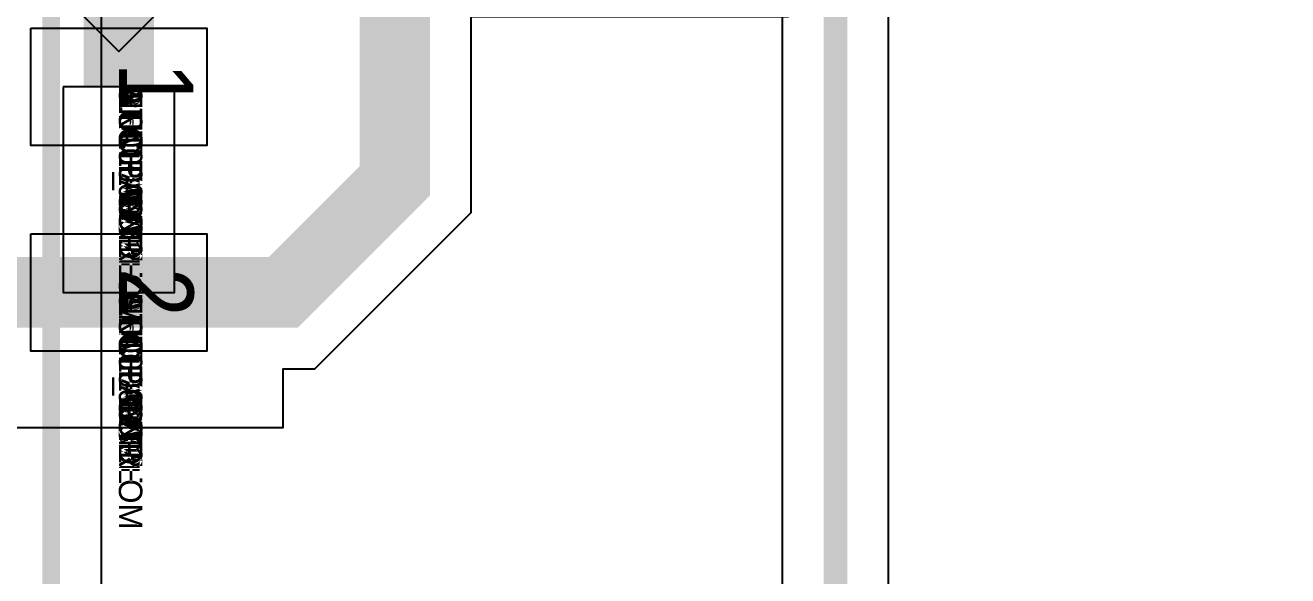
# Model space of a CAD drawing. Extents: x 0 to 323, y 0 to 320.
# Drawn here: x 11.25 to 22, y 89.29 to 93.97 of the extents above; entities that cross this region are included whole.
import ezdxf
from ezdxf.enums import TextEntityAlignment as Align

# ---------------------------------------------------------------- set-up
doc = ezdxf.new("R2010")
doc.units = 0
doc.header["$MEASUREMENT"] = 0
doc.layers.get('0').update_dxf_attribs({"linetype": 'CONTINUOUS'})
for name, color, linetype in [('CDN_FIGURES', 7, 'CONTINUOUS'), ('ETCH_BOTTOM', 7, 'CONTINUOUS'), ('ETCH_TOP', 2, 'CONTINUOUS'), ('MANUFACTURING_NCLEGEND-1-6', 8, 'CONTINUOUS'), ('PACKAGE_GEOMETRY_ASSEMBLY_TOP', 11, 'CONTINUOUS'), ('PACKAGE_GEOMETRY_PIN_NUMBER', 9, 'CONTINUOUS')]:
    doc.layers.add(name, color=color, linetype=linetype)

# ---------------------------------------------------------------- blocks, each defined once
blk = doc.blocks.new('FIGURE_DIAMOND')
at = {"layer": 'CDN_FIGURES'}
blk.add_lwpolyline([(-0.5, 0), (0, 0.5), (0.5, 0), (0, -0.5)], close=True, dxfattribs=at)
blk = doc.blocks.new('PAD_INFO')
for tag in ['SHAPE_TYPE', 'PAD_HEIGHT', 'PAD_LAYER', 'PAD_TYPE', 'PAD_WIDTH']:
    blk.add_attdef(tag, (0, 0), '', height=0.2)
at = {"flags": 2}
blk.add_attdef('CDN_TYPE', (0, 0), '', height=0.2, dxfattribs=at)
blk = doc.blocks.new('DRILL_INFO')
at = {"flags": 2}
blk.add_attdef('CDN_TYPE', (0, 0), '', height=0.2, dxfattribs=at)
for tag in ['FSHAPE', 'FCHAR', 'DRILL_HEIGHT', 'DIAMETER', 'PLATED', 'DRILL_WIDTH']:
    blk.add_attdef(tag, (0, 0), '', height=0.2)
blk = doc.blocks.new('RC1000X1500TS')
at = {"layer": 'ETCH_TOP'}
blk.add_lwpolyline([(-0.5, -0.75), (-0.5, 0.75), (0.5, 0.75), (0.5, -0.75)], close=True, dxfattribs=at)
ref = blk.add_blockref('PAD_INFO', (0, 0))
ref.add_attrib('PAD_LAYER', 'ETCH_TOP', (0, 0), dxfattribs={"height": 0.2})
ref.add_attrib('SHAPE_TYPE', 'NULL', (0, 0), dxfattribs={"height": 0.2})
ref.add_attrib('PAD_TYPE', 'ANTIPAD', (0, 0), dxfattribs={"height": 0.2})
ref.add_attrib('PAD_WIDTH', '0.000000', (0, 0), dxfattribs={"height": 0.2})
ref.add_attrib('PAD_HEIGHT', '0.000000', (0, 0), dxfattribs={"height": 0.2})
ref = blk.add_blockref('PAD_INFO', (0, 0))
ref.add_attrib('PAD_LAYER', 'ETCH_GND', (0, 0), dxfattribs={"height": 0.2})
ref.add_attrib('SHAPE_TYPE', 'NULL', (0, 0), dxfattribs={"height": 0.2})
ref.add_attrib('PAD_TYPE', 'ANTIPAD', (0, 0), dxfattribs={"height": 0.2})
ref.add_attrib('PAD_WIDTH', '0.000000', (0, 0), dxfattribs={"height": 0.2})
ref.add_attrib('PAD_HEIGHT', '0.000000', (0, 0), dxfattribs={"height": 0.2})
ref = blk.add_blockref('PAD_INFO', (0, 0))
ref.add_attrib('PAD_LAYER', 'ETCH_INT1', (0, 0), dxfattribs={"height": 0.2})
ref.add_attrib('SHAPE_TYPE', 'NULL', (0, 0), dxfattribs={"height": 0.2})
ref.add_attrib('PAD_TYPE', 'ANTIPAD', (0, 0), dxfattribs={"height": 0.2})
ref.add_attrib('PAD_WIDTH', '0.000000', (0, 0), dxfattribs={"height": 0.2})
ref.add_attrib('PAD_HEIGHT', '0.000000', (0, 0), dxfattribs={"height": 0.2})
ref = blk.add_blockref('PAD_INFO', (0, 0))
ref.add_attrib('PAD_LAYER', 'ETCH_INT2', (0, 0), dxfattribs={"height": 0.2})
ref.add_attrib('SHAPE_TYPE', 'NULL', (0, 0), dxfattribs={"height": 0.2})
ref.add_attrib('PAD_TYPE', 'ANTIPAD', (0, 0), dxfattribs={"height": 0.2})
ref.add_attrib('PAD_WIDTH', '0.000000', (0, 0), dxfattribs={"height": 0.2})
ref.add_attrib('PAD_HEIGHT', '0.000000', (0, 0), dxfattribs={"height": 0.2})
ref = blk.add_blockref('PAD_INFO', (0, 0))
ref.add_attrib('PAD_LAYER', 'ETCH_PWR', (0, 0), dxfattribs={"height": 0.2})
ref.add_attrib('SHAPE_TYPE', 'NULL', (0, 0), dxfattribs={"height": 0.2})
ref.add_attrib('PAD_TYPE', 'ANTIPAD', (0, 0), dxfattribs={"height": 0.2})
ref.add_attrib('PAD_WIDTH', '0.000000', (0, 0), dxfattribs={"height": 0.2})
ref.add_attrib('PAD_HEIGHT', '0.000000', (0, 0), dxfattribs={"height": 0.2})
ref = blk.add_blockref('PAD_INFO', (0, 0))
ref.add_attrib('PAD_LAYER', 'ETCH_BOTTOM', (0, 0), dxfattribs={"height": 0.2})
ref.add_attrib('SHAPE_TYPE', 'NULL', (0, 0), dxfattribs={"height": 0.2})
ref.add_attrib('PAD_TYPE', 'ANTIPAD', (0, 0), dxfattribs={"height": 0.2})
ref.add_attrib('PAD_WIDTH', '0.000000', (0, 0), dxfattribs={"height": 0.2})
ref.add_attrib('PAD_HEIGHT', '0.000000', (0, 0), dxfattribs={"height": 0.2})
ref = blk.add_blockref('PAD_INFO', (0, 0))
ref.add_attrib('PAD_LAYER', 'ETCH_TOP', (0, 0), dxfattribs={"height": 0.2})
ref.add_attrib('SHAPE_TYPE', 'NULL', (0, 0), dxfattribs={"height": 0.2})
ref.add_attrib('PAD_TYPE', 'THERMAL', (0, 0), dxfattribs={"height": 0.2})
ref.add_attrib('PAD_WIDTH', '0.000000', (0, 0), dxfattribs={"height": 0.2})
ref.add_attrib('PAD_HEIGHT', '0.000000', (0, 0), dxfattribs={"height": 0.2})
ref = blk.add_blockref('PAD_INFO', (0, 0))
ref.add_attrib('PAD_LAYER', 'ETCH_GND', (0, 0), dxfattribs={"height": 0.2})
ref.add_attrib('SHAPE_TYPE', 'NULL', (0, 0), dxfattribs={"height": 0.2})
ref.add_attrib('PAD_TYPE', 'THERMAL', (0, 0), dxfattribs={"height": 0.2})
ref.add_attrib('PAD_WIDTH', '0.000000', (0, 0), dxfattribs={"height": 0.2})
ref.add_attrib('PAD_HEIGHT', '0.000000', (0, 0), dxfattribs={"height": 0.2})
ref = blk.add_blockref('PAD_INFO', (0, 0))
ref.add_attrib('PAD_LAYER', 'ETCH_INT1', (0, 0), dxfattribs={"height": 0.2})
ref.add_attrib('SHAPE_TYPE', 'NULL', (0, 0), dxfattribs={"height": 0.2})
ref.add_attrib('PAD_TYPE', 'THERMAL', (0, 0), dxfattribs={"height": 0.2})
ref.add_attrib('PAD_WIDTH', '0.000000', (0, 0), dxfattribs={"height": 0.2})
ref.add_attrib('PAD_HEIGHT', '0.000000', (0, 0), dxfattribs={"height": 0.2})
ref = blk.add_blockref('PAD_INFO', (0, 0))
ref.add_attrib('PAD_LAYER', 'ETCH_INT2', (0, 0), dxfattribs={"height": 0.2})
ref.add_attrib('SHAPE_TYPE', 'NULL', (0, 0), dxfattribs={"height": 0.2})
ref.add_attrib('PAD_TYPE', 'THERMAL', (0, 0), dxfattribs={"height": 0.2})
ref.add_attrib('PAD_WIDTH', '0.000000', (0, 0), dxfattribs={"height": 0.2})
ref.add_attrib('PAD_HEIGHT', '0.000000', (0, 0), dxfattribs={"height": 0.2})
ref = blk.add_blockref('PAD_INFO', (0, 0))
ref.add_attrib('PAD_LAYER', 'ETCH_PWR', (0, 0), dxfattribs={"height": 0.2})
ref.add_attrib('SHAPE_TYPE', 'NULL', (0, 0), dxfattribs={"height": 0.2})
ref.add_attrib('PAD_TYPE', 'THERMAL', (0, 0), dxfattribs={"height": 0.2})
ref.add_attrib('PAD_WIDTH', '0.000000', (0, 0), dxfattribs={"height": 0.2})
ref.add_attrib('PAD_HEIGHT', '0.000000', (0, 0), dxfattribs={"height": 0.2})
ref = blk.add_blockref('PAD_INFO', (0, 0))
ref.add_attrib('PAD_LAYER', 'ETCH_BOTTOM', (0, 0), dxfattribs={"height": 0.2})
ref.add_attrib('SHAPE_TYPE', 'NULL', (0, 0), dxfattribs={"height": 0.2})
ref.add_attrib('PAD_TYPE', 'THERMAL', (0, 0), dxfattribs={"height": 0.2})
ref.add_attrib('PAD_WIDTH', '0.000000', (0, 0), dxfattribs={"height": 0.2})
ref.add_attrib('PAD_HEIGHT', '0.000000', (0, 0), dxfattribs={"height": 0.2})
ref = blk.add_blockref('PAD_INFO', (0, 0))
ref.add_attrib('PAD_LAYER', 'ETCH_GND', (0, 0), dxfattribs={"height": 0.2})
ref.add_attrib('SHAPE_TYPE', 'NULL', (0, 0), dxfattribs={"height": 0.2})
ref.add_attrib('PAD_TYPE', 'REGULAR', (0, 0), dxfattribs={"height": 0.2})
ref.add_attrib('PAD_WIDTH', '0.000000', (0, 0), dxfattribs={"height": 0.2})
ref.add_attrib('PAD_HEIGHT', '0.000000', (0, 0), dxfattribs={"height": 0.2})
ref = blk.add_blockref('PAD_INFO', (0, 0))
ref.add_attrib('PAD_LAYER', 'ETCH_INT1', (0, 0), dxfattribs={"height": 0.2})
ref.add_attrib('SHAPE_TYPE', 'NULL', (0, 0), dxfattribs={"height": 0.2})
ref.add_attrib('PAD_TYPE', 'REGULAR', (0, 0), dxfattribs={"height": 0.2})
ref.add_attrib('PAD_WIDTH', '0.000000', (0, 0), dxfattribs={"height": 0.2})
ref.add_attrib('PAD_HEIGHT', '0.000000', (0, 0), dxfattribs={"height": 0.2})
ref = blk.add_blockref('PAD_INFO', (0, 0))
ref.add_attrib('PAD_LAYER', 'ETCH_INT2', (0, 0), dxfattribs={"height": 0.2})
ref.add_attrib('SHAPE_TYPE', 'NULL', (0, 0), dxfattribs={"height": 0.2})
ref.add_attrib('PAD_TYPE', 'REGULAR', (0, 0), dxfattribs={"height": 0.2})
ref.add_attrib('PAD_WIDTH', '0.000000', (0, 0), dxfattribs={"height": 0.2})
ref.add_attrib('PAD_HEIGHT', '0.000000', (0, 0), dxfattribs={"height": 0.2})
ref = blk.add_blockref('PAD_INFO', (0, 0))
ref.add_attrib('PAD_LAYER', 'ETCH_PWR', (0, 0), dxfattribs={"height": 0.2})
ref.add_attrib('SHAPE_TYPE', 'NULL', (0, 0), dxfattribs={"height": 0.2})
ref.add_attrib('PAD_TYPE', 'REGULAR', (0, 0), dxfattribs={"height": 0.2})
ref.add_attrib('PAD_WIDTH', '0.000000', (0, 0), dxfattribs={"height": 0.2})
ref.add_attrib('PAD_HEIGHT', '0.000000', (0, 0), dxfattribs={"height": 0.2})
ref = blk.add_blockref('PAD_INFO', (0, 0))
ref.add_attrib('PAD_LAYER', 'ETCH_BOTTOM', (0, 0), dxfattribs={"height": 0.2})
ref.add_attrib('SHAPE_TYPE', 'NULL', (0, 0), dxfattribs={"height": 0.2})
ref.add_attrib('PAD_TYPE', 'REGULAR', (0, 0), dxfattribs={"height": 0.2})
ref.add_attrib('PAD_WIDTH', '0.000000', (0, 0), dxfattribs={"height": 0.2})
ref.add_attrib('PAD_HEIGHT', '0.000000', (0, 0), dxfattribs={"height": 0.2})
ref = blk.add_blockref('DRILL_INFO', (0, 0))
ref.add_attrib('DIAMETER', '0.000000', (0, 0), dxfattribs={"height": 0.2})
ref.add_attrib('PLATED', 'PLATED', (0, 0), dxfattribs={"height": 0.2})
ref.add_attrib('FSHAPE', 'NULL', (0, 0), dxfattribs={"height": 0.2})
ref.add_attrib('DRILL_WIDTH', '0.000000', (0, 0), dxfattribs={"height": 0.2})
ref.add_attrib('DRILL_HEIGHT', '0.000000', (0, 0), dxfattribs={"height": 0.2})
ref = blk.add_blockref('PAD_INFO', (0, 0))
ref.add_attrib('PAD_LAYER', 'ETCH_TOP', (0, 0), dxfattribs={"height": 0.2})
ref.add_attrib('SHAPE_TYPE', 'RECTANGLE', (0, 0), dxfattribs={"height": 0.2})
ref.add_attrib('PAD_TYPE', 'REGULAR', (0, 0), dxfattribs={"height": 0.2})
ref.add_attrib('PAD_WIDTH', '1.000000', (0, 0), dxfattribs={"height": 0.2})
ref.add_attrib('PAD_HEIGHT', '1.500000', (0, 0), dxfattribs={"height": 0.2})
for tag in ['CDN_TYPE', 'PIN']:
    blk.add_attdef(tag, (0, 0), '', height=0.2)
at = {"flags": 2}
for tag in ['PSTKNAME', 'BBV']:
    blk.add_attdef(tag, (0, 0), '', height=0.2, dxfattribs=at)
blk = doc.blocks.new('F56')
at = {"layer": 'PACKAGE_GEOMETRY_ASSEMBLY_TOP'}
blk.add_lwpolyline([(0, -0.475), (1.75, -0.475), (1.75, 0.475), (0, 0.475)], close=True, dxfattribs=at)
at = {"layer": 'ETCH_TOP'}
ref = blk.add_blockref('RC1000X1500TS', (0, 0), dxfattribs=at)
ref.add_attrib('CDN_TYPE', 'PIN', (0, 0), dxfattribs={"height": 0.2})
ref.add_attrib('PIN', '1', (0, 0), dxfattribs={"height": 0.2})
ref = blk.add_blockref('RC1000X1500TS', (1.75, 0), dxfattribs=at)
ref.add_attrib('CDN_TYPE', 'PIN', (0, 0), dxfattribs={"height": 0.2})
ref.add_attrib('PIN', '2', (0, 0), dxfattribs={"height": 0.2})
at = {"flags": 2}
for tag in ['SYMBOL_TYPE', 'CDN_TYPE', 'REFDES']:
    blk.add_attdef(tag, (0, 0), '', height=0.2, dxfattribs=at)

msp = doc.modelspace()

# ---------------------------------------------------------------- linework, layer by layer
at = {"layer": 'ETCH_BOTTOM'}
for points, format in [([(30.06, 112, 0.2, 0.2, 0), (30.06, 108.11, 0.2, 0.2, 0), (18.15, 96.2, 0.2, 0.2, 0), (18.15, 75.1, 0.2, 0.2, 0), (13.789, 70.739, 0.2, 0.2, 0), (13.789, 69.267, 0.2, 0.2, 0), (13.926, 69.13, 0.2, 0.2, 0), (13.926, 68.726, 0.2, 0.2, 0)], "xyseb"), ([(13.113, 69.763, 0.15, 0.15, 0), (13.113, 71.937, 0.15, 0.15, 0), (11.475, 73.575, 0.15, 0.15, 0), (11.475, 103.412, 0.15, 0.15, 0), (13.075, 105.012, 0.15, 0.15, 0), (13.075, 105.175, 0.15, 0.15, 0), (19.9, 112, 0.15, 0.15, 0)], "xyseb"), ([(17.7, 75.286), (17.7, 96.386), (18.082, 96.769, 0.548879), (18.045, 96.936, -1.571356), (18.814, 97.705, 0.548879), (18.981, 97.668), (29.61, 108.296)], "xyb"), ([(11.9, 103.236), (11.9, 84.85), (15.9, 84.85), (15.9, 84.043), (15.939, 84.034, -0.789727), (15.939, 82.866), (15.9, 82.857), (15.9, 79.6), (17.05, 79.6), (17.05, 74.881, 0.668179)], "xyb"), ([(24.455, 101.868), (18.6, 96.014), (18.6, 79.08, 0.668179), (18.773, 79.008), (20.965, 81.2), (27.3, 81.2, 0.434609), (27.401, 81.308, -0.424415), (27.979, 81.95), (27.999, 81.95), (32.3, 86.251)], "xyb")]:
    msp.add_lwpolyline(points, format=format, dxfattribs=at)
at = {"layer": 'ETCH_TOP'}
for points, format in [([(10.65, 90.55), (13.45, 90.55), (13.45, 91.05), (13.719, 91.05), (15.05, 92.381), (15.05, 94.05), (17.75, 94.05), (17.75, 95.1), (17.986, 95.1), (18.861, 95.975), (22.274, 95.975), (22.375, 95.874), (22.375, 91.214), (22.368, 91.202, 1.740689), (23.232, 91.202), (23.225, 91.214), (23.225, 92.103, -0.450608), (23.339, 92.204, 0.62041), (23.832, 92.952), (23.825, 92.964), (23.825, 96.653, -0.668179), (23.998, 96.725), (24.15, 96.573), (24.15, 89.164)], "xyb"), ([(14.4, 95.55, 0.6, 0.6, 0), (14.4, 92.65, 0.6, 0.6, 0), (13.45, 91.7, 0.6, 0.6, 0), (12.05, 91.7, 0.6, 0.6, 0)], "xyseb"), ([(12.05, 93.45, 0.6, 0.6, 0), (12.05, 94.5, 0.6, 0.6, 0)], "xyseb"), ([(12.05, 91.7, 0.6, 0.6, 0), (8.12, 91.7, 0.6, 0.6, 0)], "xyseb")]:
    msp.add_lwpolyline(points, format=format, dxfattribs=at)

# ---------------------------------------------------------------- block references
at = {"rotation": 270}
msp.add_blockref('F56', (12.05, 93.45), dxfattribs=at)
at = {"layer": 'MANUFACTURING_NCLEGEND-1-6', "xscale": 1.5, "yscale": 1.5}
msp.add_blockref('FIGURE_DIAMOND', (12.05, 94.5), dxfattribs=at)

# ---------------------------------------------------------------- texts
at = {"layer": 'PACKAGE_GEOMETRY_PIN_NUMBER', "width": 0.88}
for s, p in [('1', (12.05, 93.45)), ('2', (12.05, 91.7))]:
    msp.add_text(s, height=0.635, rotation=270, dxfattribs=at).set_placement(p, align=Align.CENTER)

doc.saveas('drawing.dxf')
